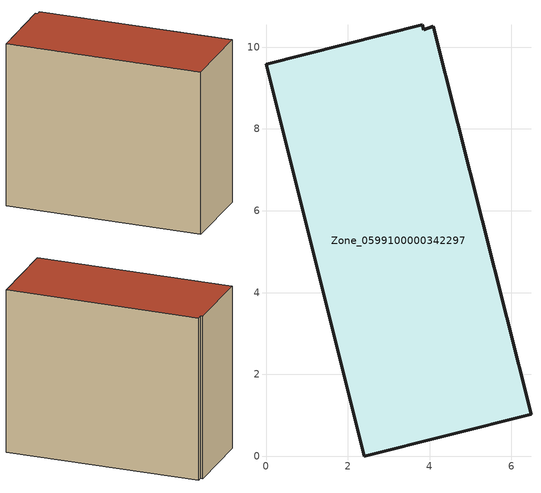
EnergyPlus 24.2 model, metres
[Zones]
Zone_0599100000342297
 floor ground (C_G): 4.09,10.51 6.48,1.02 2.4,0 0,9.58 3.82,10.54 3.85,10.43 z0
 wall outside (C_F): 2.4,0 6.48,1.02 4.09,10.51 3.85,10.43 3.82,10.54 0,9.58 2.4,0 z0:8.36
 roof outside (C_R): 6.48,1.02 4.09,10.51 3.85,10.43 3.82,10.54 0,9.58 2.4,0 z8.36
[BUILDING]
Pand.0599100000342297: North Axis=0; Terrain=City; Loads Convergence Tolerance Value=0.04; Temperature Convergence Tolerance Value=0.4; Solar Distribution=FullExterior; Maximum Number of Warmup Days=25; Minimum Number of Warmup Days=1
[Site:Location]
Rotterdam.The.Hague.AP_ZH_NLD Design_Conditions: Latitude=51.96; Longitude=4.45; Time Zone=1; Elevation=-4.5
[SITE:GROUNDTEMPERATURE:BUILDINGSURFACE]
18, 18, 18, 18, 18, 18, 18, 18, 18, 18, 18, 18
[MATERIAL] Thermal Absorptance=0.9; Solar Absorptance=0.7; Visible Absorptance=0.7
Name | Roughness | Thickness | Conductivity | Density | Specific Heat
G.TI.1992-2005 | MediumSmooth | 0.15 | 0.06 | 540 | 1210
F.TI.1992-2005 | Rough | 0.3 | 0.12 | 1920 | 840
R.TI.1992-2005 | MediumRough | 0.2 | 0.08 | 1500 | 1000
[CONSTRUCTION]
C_G: G.TI.1992-2005
C_F: F.TI.1992-2005
C_R: R.TI.1992-2005
[ZONE]
Zone_0599100000342297: Type=1; Multiplier=1; Ceiling Height=Autocalculate; Volume=Autocalculate; Floor Area=autocalculate; Part of Total Floor Area=Yes
[ZONEINFILTRATION:DESIGNFLOWRATE]
Infil_Zone_0599100000342297: Zone or ZoneList or Space or SpaceList=Zone_0599100000342297; Schedule=AlwaysOn; Design Flow Rate Calculation Method=Flow/Area; Flow Rate per Floor Area=0.0015; Constant Term Coefficient=1; Temperature Term Coefficient=0; Velocity Term Coefficient=0; Velocity Squared Term Coefficient=0
[HVACTEMPLATE:ZONE:IDEALLOADSAIRSYSTEM]
Zone_0599100000342297: Maximum Heating Supply Air Temperature=50; Minimum Cooling Supply Air Temperature=13; Maximum Heating Supply Air Humidity Ratio=0.0156; Minimum Cooling Supply Air Humidity Ratio=0.0077; Heating Limit=NoLimit; Cooling Limit=NoLimit; Dehumidification Control Type=ConstantSensibleHeatRatio; Cooling Sensible Heat Ratio=0.7; Dehumidification Setpoint=60; Humidification Control Type=None; Humidification Setpoint=30; Outdoor Air Method=None; Outdoor Air Flow Rate per Person=0.00944; Outdoor Air Flow Rate per Zone Floor Area=0; Outdoor Air Flow Rate per Zone=0; Demand Controlled Ventilation Type=None; Outdoor Air Economizer Type=NoEconomizer; Heat Recovery Type=None; Sensible Heat Recovery Effectiveness=0.7; Latent Heat Recovery Effectiveness=0.65
[ZONECONTROL:THERMOSTAT]
ThermostatControl_Zone_0599100000342297: Zone or ZoneList=Zone_0599100000342297; Control Type Schedule=DualSetpointControlType; Control 1=Thermostat_Zone_0599100000342297; Temperature Difference Between Cutout And Setpoint=0
[THERMOSTATSETPOINT:DUALSETPOINT]
Thermostat_Zone_0599100000342297: Heating Setpoint Temperature Schedule=HeatingSetpoint_Zone_0599100000342297; Cooling Setpoint Temperature Schedule=CoolingSetpoint_Zone_0599100000342297
[SCHEDULE:COMPACT]
HeatingSetpoint_Zone_0599100000342297: Through: 12/31, For: AllDays, Until: 24:00, 21
CoolingSetpoint_Zone_0599100000342297: Through: 12/31, For: AllDays, Until: 24:00, 24
DualSetpointControlType: Through: 12/31, For: AllDays, Until: 24:00, 4
AlwaysOn: Through: 12/31, For: AllDays, Until: 24:00, 1
